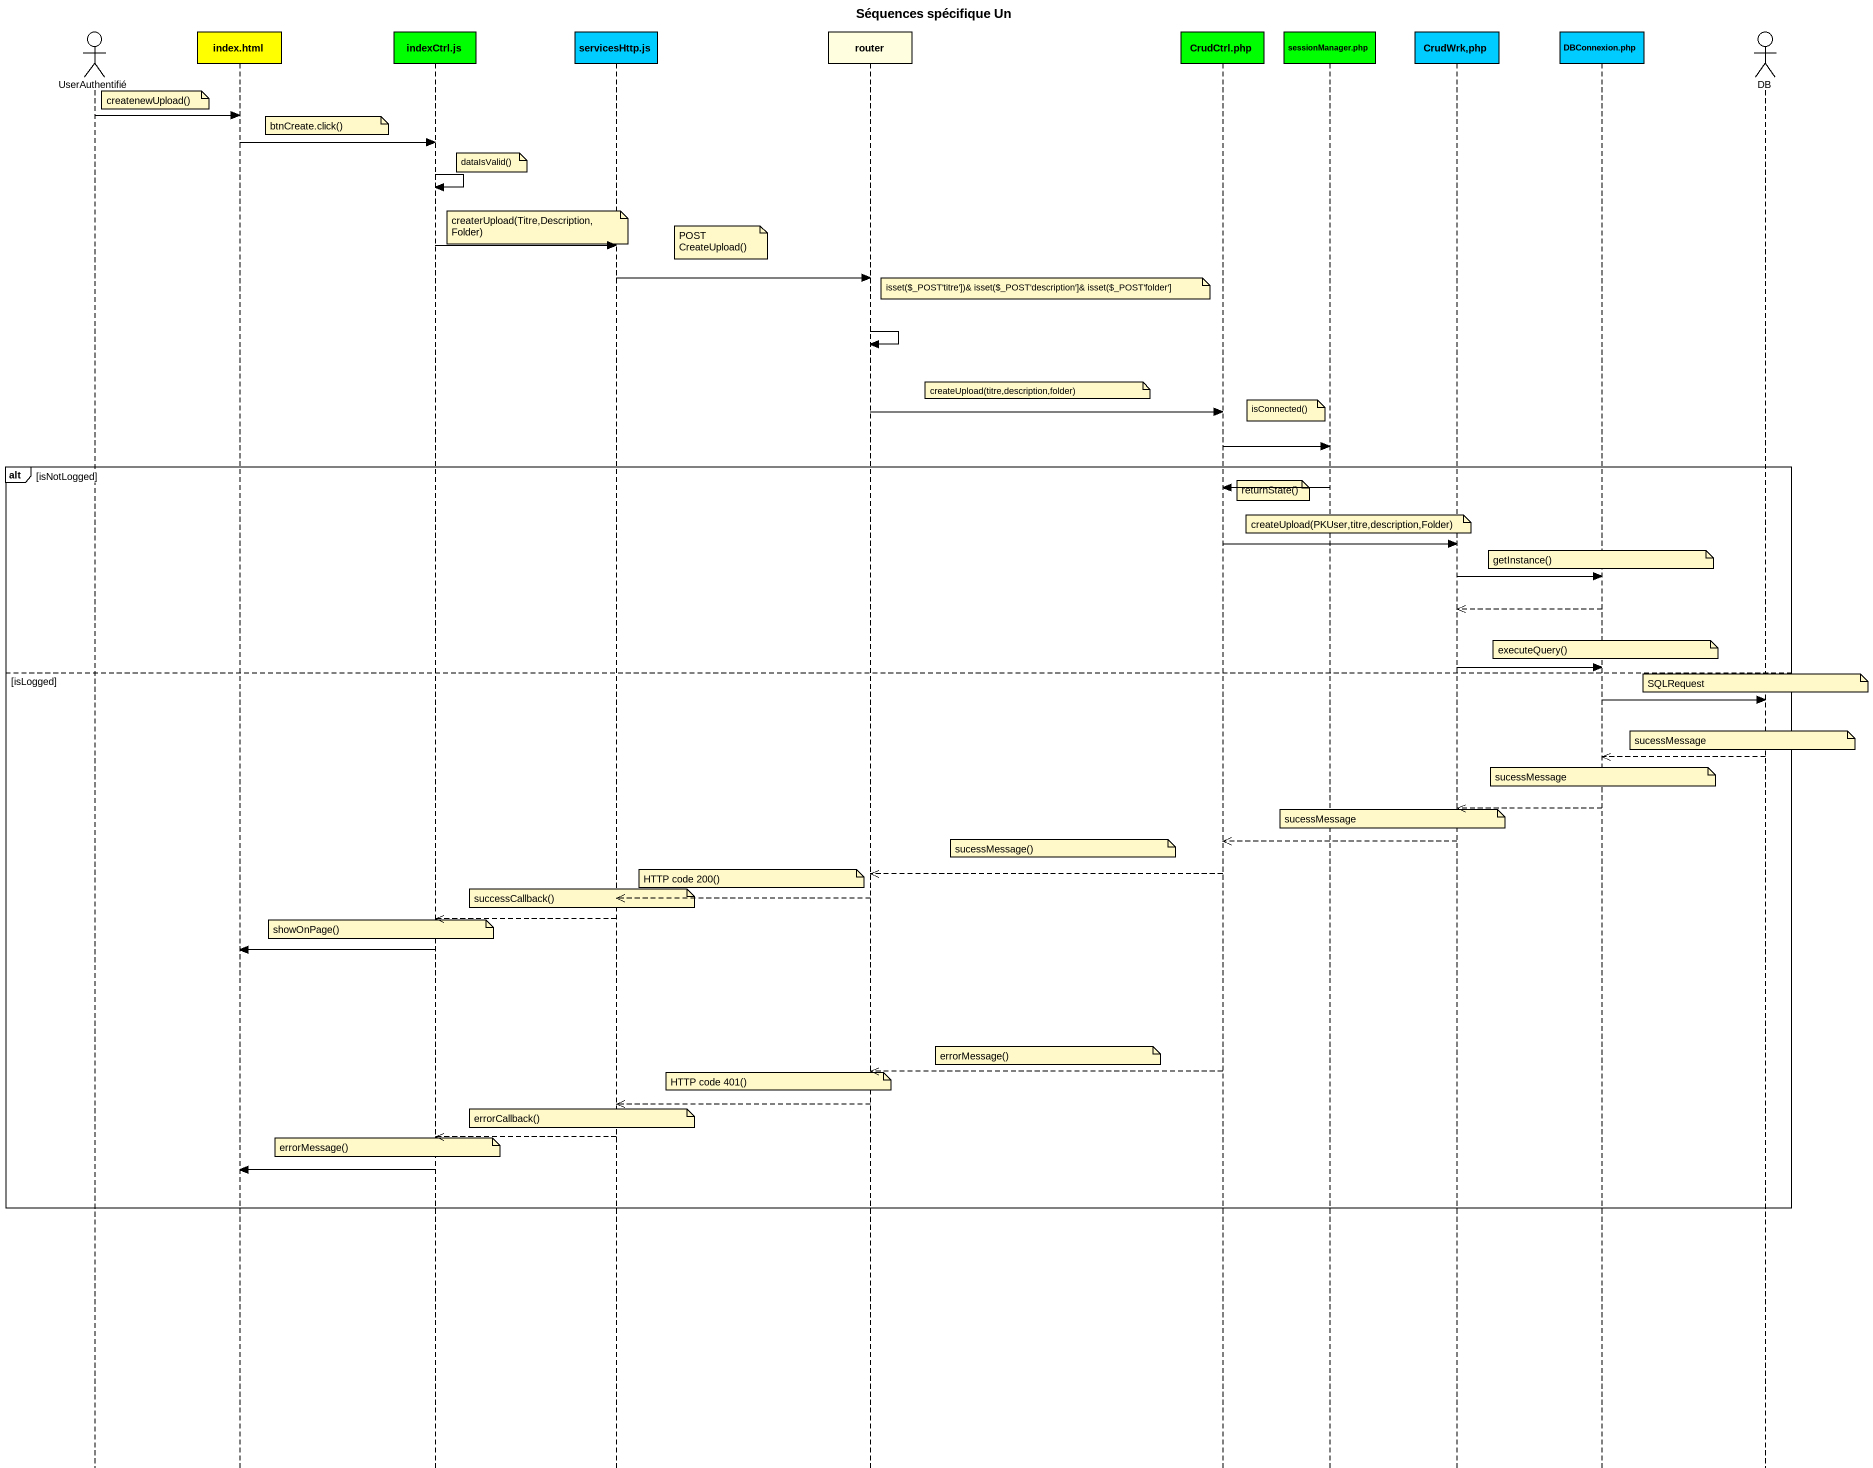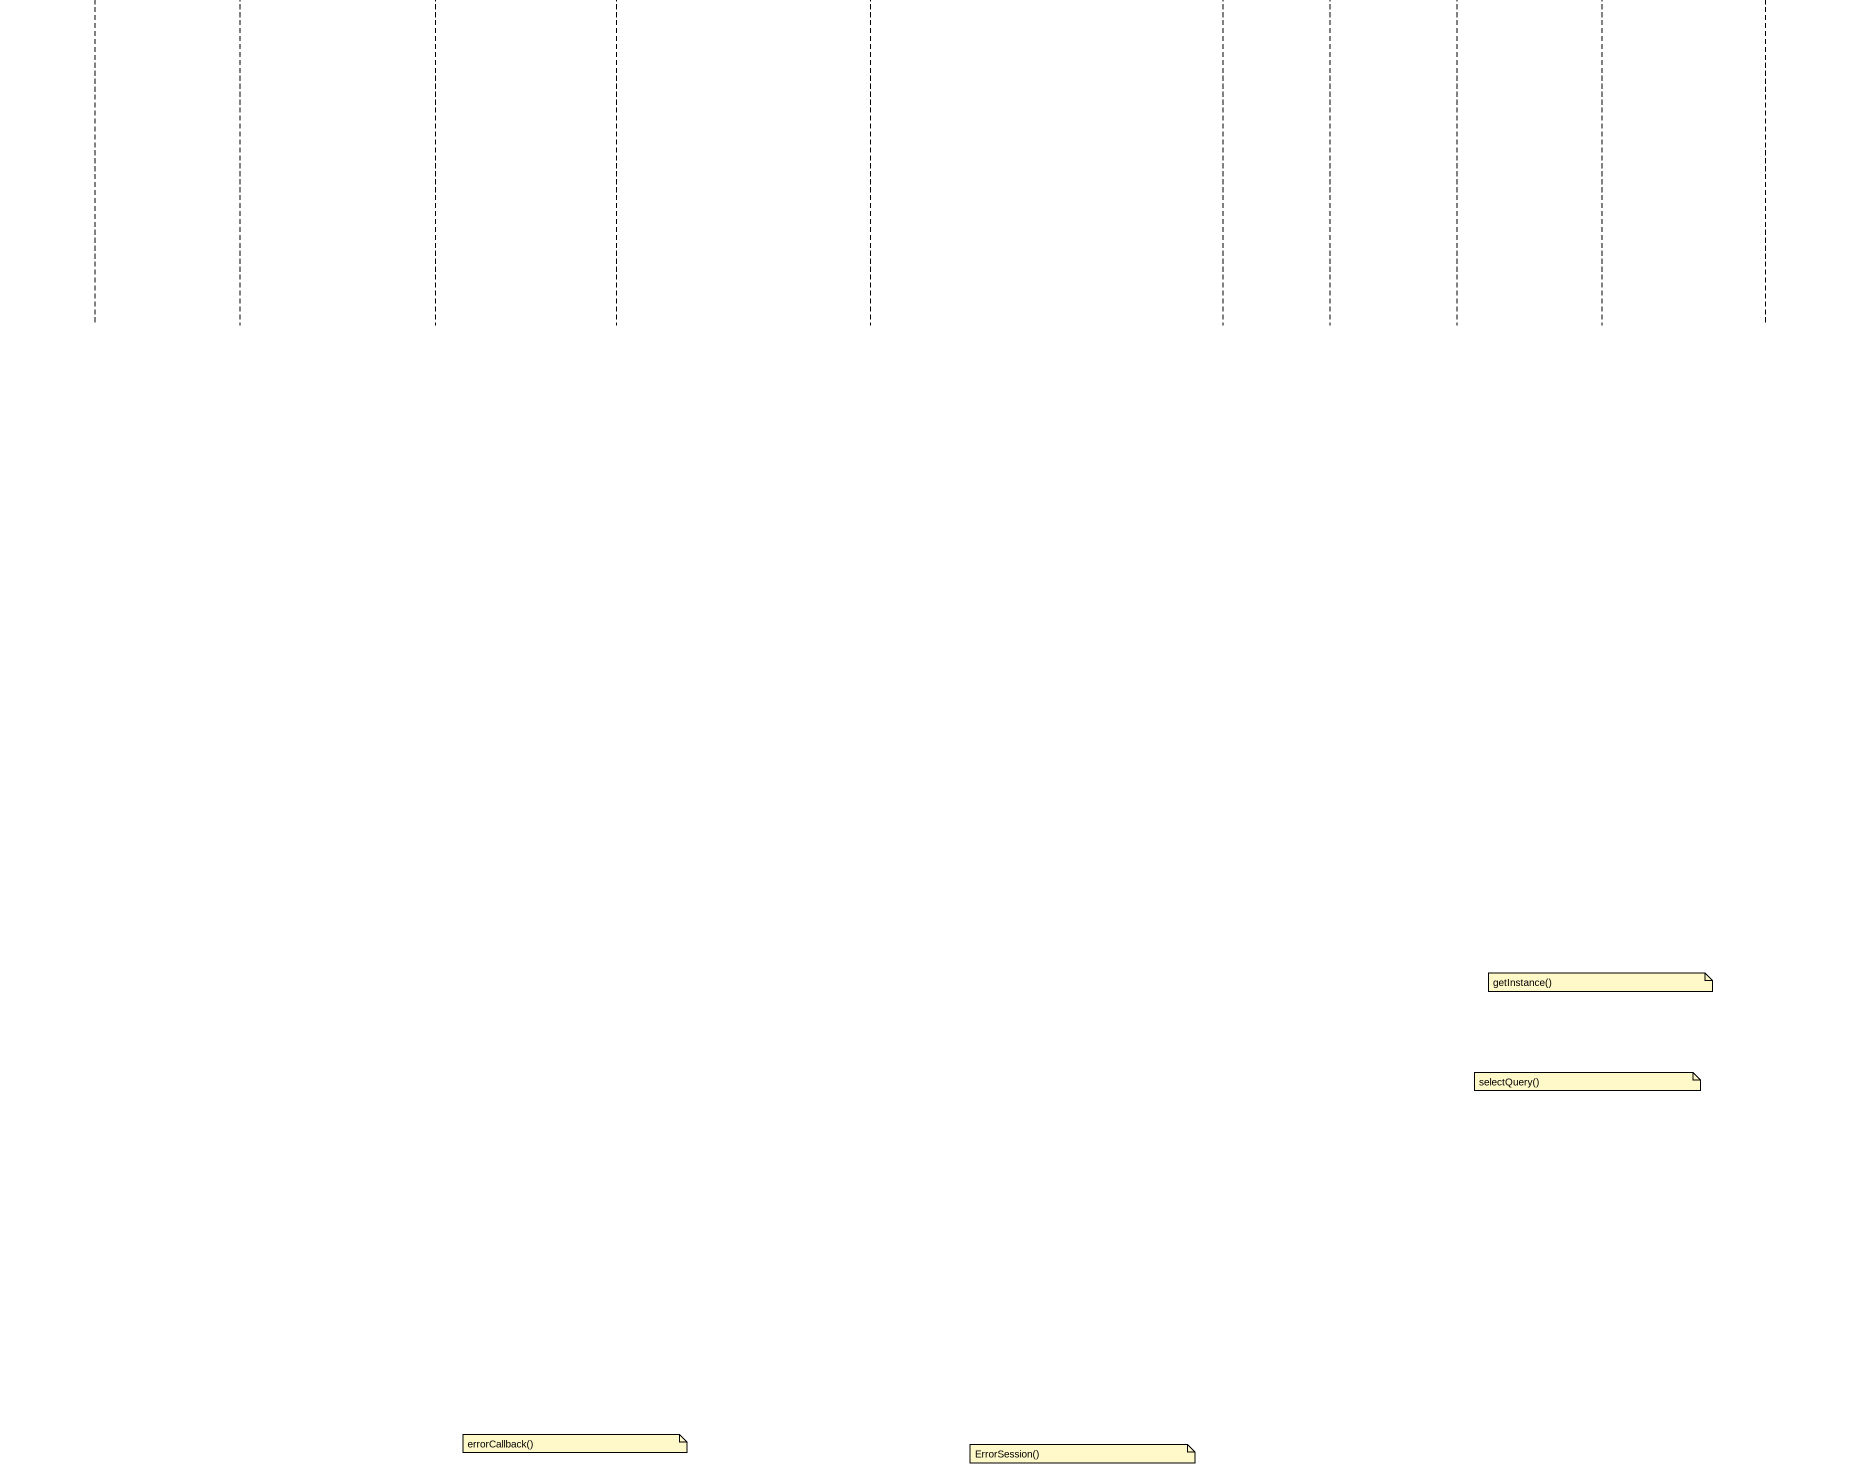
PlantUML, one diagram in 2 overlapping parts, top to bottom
@startuml
title Séquences spécifique Un
hide footbox
actor UserAuthentifié
participant "index.html" as index_html #FFFF00
participant "indexCtrl.js" as indexCtrl_js #00FF00
participant "servicesHttp.js" as servicesHttp_js #00CCFF
participant router #FFFFE0
participant "CrudCtrl.php" as CrudCtrl_php #00FF00
participant "sessionManager.php" as sessionManager_php #00FF00
participant "CrudWrk,php" as CrudWrk_php #00CCFF
participant "DBConnexion.php" as DBConnexion_php #00CCFF
actor DB

note right of UserAuthentifié : createnewUpload()
UserAuthentifié -> index_html
note right of index_html : btnCreate.click()
index_html -> indexCtrl_js
note right of indexCtrl_js : dataIsValid()
indexCtrl_js -> indexCtrl_js
note over servicesHttp_js : createrUpload(Titre,Description,Folder)
note right of servicesHttp_js : POST CreateUpload()
indexCtrl_js -> servicesHttp_js
servicesHttp_js -> router
note right of router : isset(~$_POST'titre'])& isset(~$_POST'description']& isset(~$_POST'folder']
router -> router
note right of router : createUpload(titre,description,folder)
note left of sessionManager_php : isConnected()
router -> CrudCtrl_php
CrudCtrl_php -> sessionManager_php
alt isNotLogged
  sessionManager_php -> CrudCtrl_php
  note right of CrudCtrl_php : returnState()
  note over sessionManager_php : createUpload(PKUser,titre,description,Folder)
  CrudCtrl_php -> CrudWrk_php
  note over DBConnexion_php : getInstance()
  CrudWrk_php -> DBConnexion_php
  DBConnexion_php -->> CrudWrk_php
  note over DBConnexion_php : executeQuery()
  CrudWrk_php -> DBConnexion_php
else isLogged
  note over DB : SQLRequest
  DBConnexion_php -> DB
  note over DB : sucessMessage
  DB -->> DBConnexion_php
  note over DBConnexion_php : sucessMessage
  DBConnexion_php -->> CrudWrk_php
  note over sessionManager_php : sucessMessage
  CrudWrk_php -->> CrudCtrl_php
  note left of CrudCtrl_php : sucessMessage()
  CrudCtrl_php -->> router
  note left of router : HTTP code 200()
  note over servicesHttp_js : successCallback()
  router -->> servicesHttp_js
  servicesHttp_js -->> indexCtrl_js
  note over indexCtrl_js : showOnPage()
  indexCtrl_js -> index_html
  note left of CrudCtrl_php : errorMessage()
  CrudCtrl_php -->> router
  note over router : HTTP code 401()
  router -->> servicesHttp_js
  note over servicesHttp_js : errorCallback()
  servicesHttp_js -->> indexCtrl_js
  note over indexCtrl_js : errorMessage()
  indexCtrl_js -> index_html
end
note over DBConnexion_php : getInstance()
note over DBConnexion_php : selectQuery()
note over servicesHttp_js : errorCallback()
note left of CrudCtrl_php : ErrorSession()
@enduml
